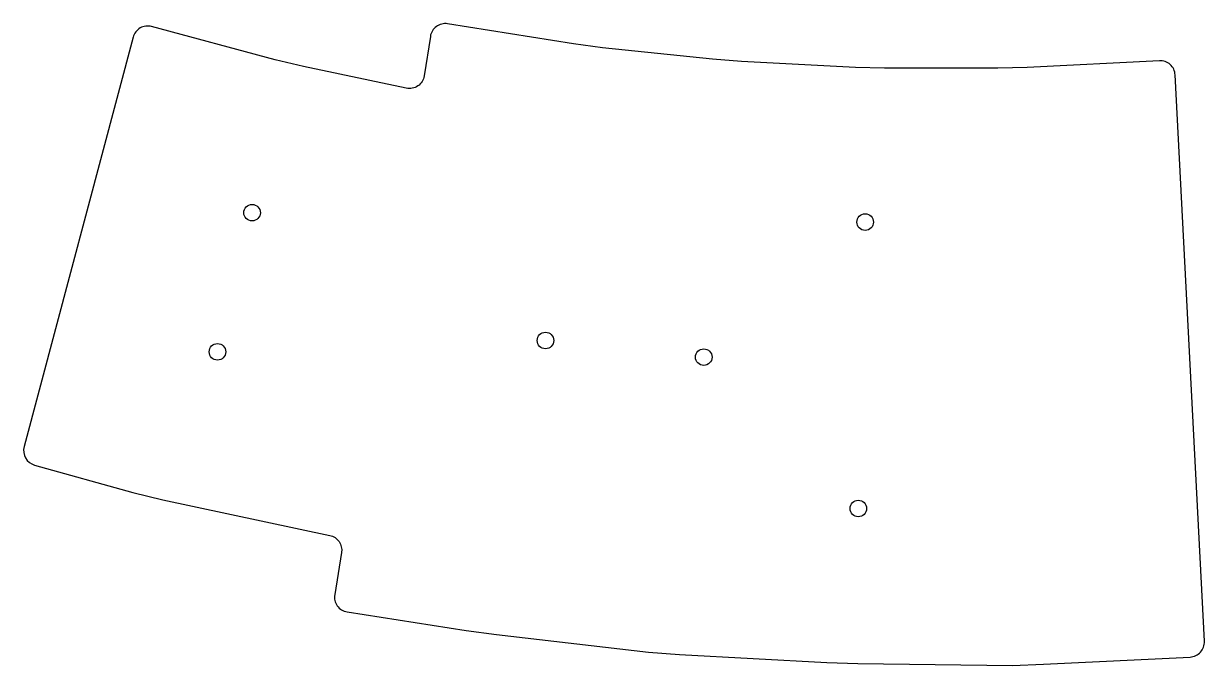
# Model space of a CAD drawing. Header units: millimetres. Extents: x 2 to 159, y -88 to -3.
import ezdxf

# ---------------------------------------------------------------- set-up
doc = ezdxf.new("R2010")
doc.units = ezdxf.units.MM
doc.layers.get('0').update_dxf_attribs({"linetype": 'CONTINUOUS'})

msp = doc.modelspace()

# ---------------------------------------------------------------- linework, layer by layer
msp.add_lwpolyline([(158.59, -84.76), (154.71, -9.56, 0.414214), (152.61, -7.67), (135.05, -8.57), (131.16, -8.67), (116.12, -8.68), (112.24, -8.58), (97.12, -7.78), (93.24, -7.47), (78.64, -5.94), (74.78, -5.43), (58.06, -2.77, 0.415082), (55.77, -4.44), (54.95, -9.69, -0.430127), (52.56, -11.33), (38.94, -8.44), (35.17, -7.54), (18.74, -3.13, 0.414837), (16.29, -4.54), (1.81, -58.92, 0.410639), (3.2, -61.36), (16.23, -65), (20.23, -65.98), (42.41, -70.7, -0.400124), (43.97, -72.97), (43.06, -78.56, 0.415914), (44.72, -80.86), (60.52, -83.33), (64.56, -83.88), (84.76, -86.19), (88.86, -86.53), (108.46, -87.6), (112.54, -87.73), (133.12, -87.96), (137.2, -87.81), (156.69, -86.86, 0.415085)], format="xyb", close=True)
for centre in [(32.09, -27.85), (32.09, -27.85), (113.53, -29.1), (113.53, -29.1), (71.06, -44.82), (71.06, -44.82), (27.49, -46.33), (27.49, -46.33), (92.09, -47.03), (92.09, -47.03), (112.62, -67.13), (112.62, -67.13)]:
    msp.add_circle(centre, 1.1)

doc.saveas('drawing.dxf')
